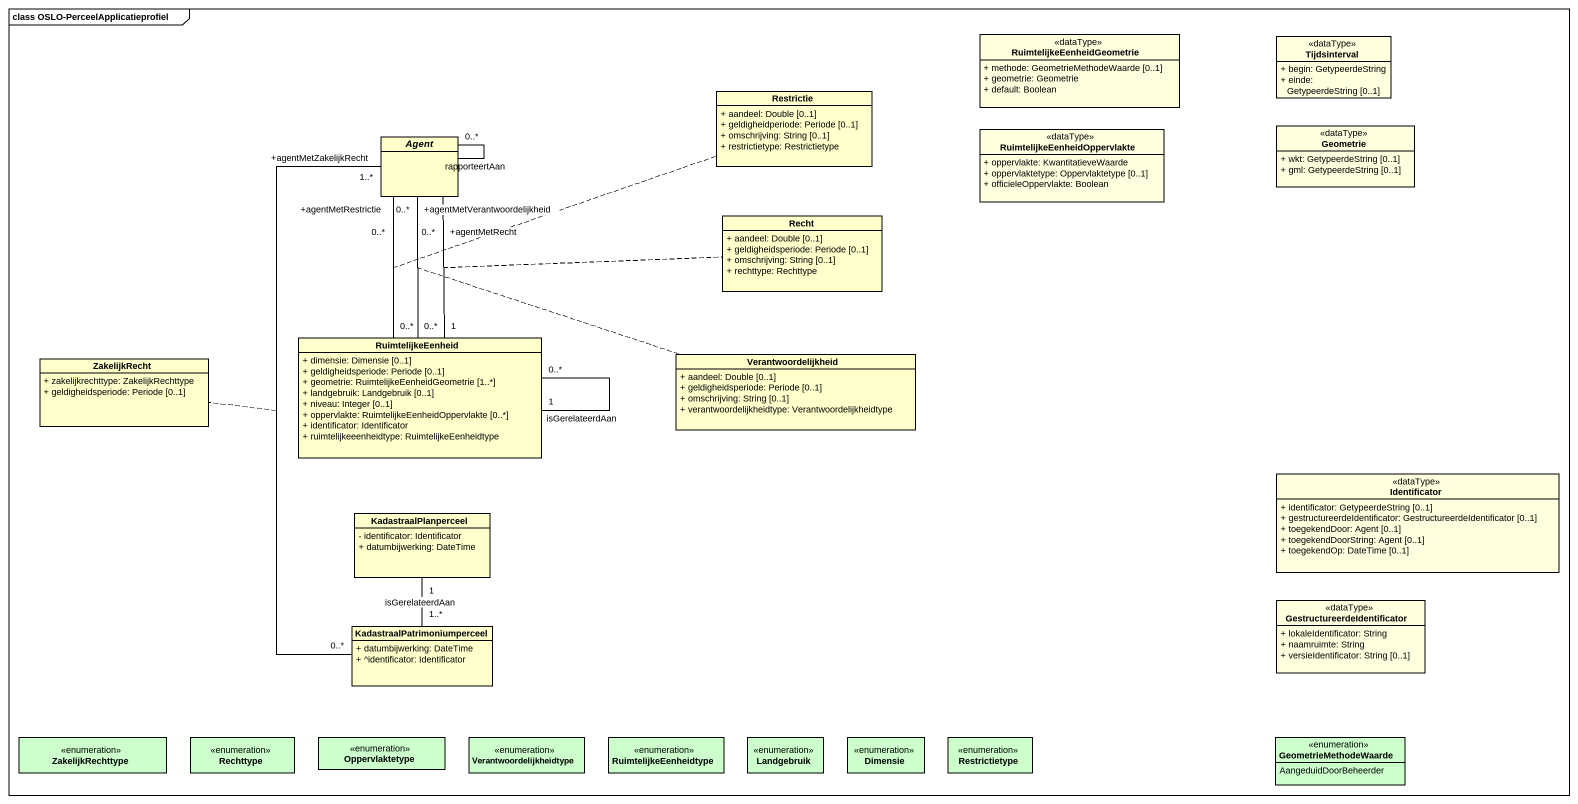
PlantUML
@startuml
mainframe class OSLO-PerceelApplicatieprofiel
hide circle
hide empty members
skinparam classAttributeIconSize 0
class RuimtelijkeEenheidGeometrie <<dataType>> #FFFFE0 {
  + methode: GeometrieMethodeWaarde [0..1]
  + geometrie: Geometrie
  + default: Boolean
}
class Tijdsinterval <<dataType>> #FFFFE0 {
  + begin: GetypeerdeString
  + einde: GetypeerdeString [0..1]
}
class Restrictie {
  + aandeel: Double [0..1]
  + geldigheidperiode: Periode [0..1]
  + omschrijving: String [0..1]
  + restrictietype: Restrictietype
}
abstract class "Agent" as Agent_
class "RuimtelijkeEenheidOppervlakte" as RuimtelijkeEenheidOppervlakt <<dataType>> #FFFFE0 {
  + oppervlakte: KwantitatieveWaarde
  + oppervlaktetype: Oppervlaktetype [0..1]
  + officieleOppervlakte: Boolean
}
class Geometrie <<dataType>> #FFFFE0 {
  + wkt: GetypeerdeString [0..1]
  + gml: GetypeerdeString [0..1]
}
class Recht {
  + aandeel: Double [0..1]
  + geldigheidsperiode: Periode [0..1]
  + omschrijving: String [0..1]
  + rechttype: Rechttype
}
class RuimtelijkeEenheid {
  + dimensie: Dimensie [0..1]
  + geldigheidsperiode: Periode [0..1]
  + geometrie: RuimtelijkeEenheidGeometrie [1..*]
  + landgebruik: Landgebruik [0..1]
  + niveau: Integer [0..1]
  + oppervlakte: RuimtelijkeEenheidOppervlakte [0..*]
  + identificator: Identificator
  + ruimtelijkeeenheidtype: RuimtelijkeEenheidtype
}
class ZakelijkRecht {
  + zakelijkrechttype: ZakelijkRechttype
  + geldigheidsperiode: Periode [0..1]
}
class Verantwoordelijkheid {
  + aandeel: Double [0..1]
  + geldigheidsperiode: Periode [0..1]
  + omschrijving: String [0..1]
  + verantwoordelijkheidtype: Verantwoordelijkheidtype
}
class Identificator <<dataType>> #FFFFE0 {
  + identificator: GetypeerdeString [0..1]
  + gestructureerdeIdentificator: GestructureerdeIdentificator [0..1]
  + toegekendDoor: Agent [0..1]
  + toegekendDoorString: Agent [0..1]
  + toegekendOp: DateTime [0..1]
}
class KadastraalPlanperceel {
  - identificator: Identificator
  + datumbijwerking: DateTime
}
class GestructureerdeIdentificator <<dataType>> #FFFFE0 {
  + lokaleIdentificator: String
  + naamruimte: String
  + versieIdentificator: String [0..1]
}
class KadastraalPatrimoniumperceel {
  + datumbijwerking: DateTime
  + ^identificator: Identificator
}
enum ZakelijkRechttype #CCFFCC
enum Rechttype #CCFFCC
enum Oppervlaktetype #CCFFCC
enum Verantwoordelijkheidtype #CCFFCC
enum RuimtelijkeEenheidtype #CCFFCC
enum Landgebruik #CCFFCC
enum Dimensie #CCFFCC
enum Restrictietype #CCFFCC
enum GeometrieMethodeWaarde #CCFFCC {
  AangeduidDoorBeheerder
}
Agent_ -- "0..*" Agent_ : rapporteertAan
Agent_ "+agentMetVerantwoordelijkheid\n0..*" -- "0..*" RuimtelijkeEenheid
(Agent_, RuimtelijkeEenheid) .. Verantwoordelijkheid
Agent_ "+agentMetRestrictie\n0..*" -- "0..*" RuimtelijkeEenheid
(Agent_, RuimtelijkeEenheid) .. Restrictie
Agent_ "+agentMetRecht\n0..*" -- "1" RuimtelijkeEenheid
(Agent_, RuimtelijkeEenheid) .. Recht
Agent_ "+agentMetZakelijkRecht\n1..*" -- "0..*" KadastraalPatrimoniumperceel
(Agent_, KadastraalPatrimoniumperceel) .. ZakelijkRecht
RuimtelijkeEenheid "1" -- "0..*" RuimtelijkeEenheid : isGerelateerdAan
KadastraalPatrimoniumperceel "1..*" -up- "1" KadastraalPlanperceel : isGerelateerdAan
@enduml
